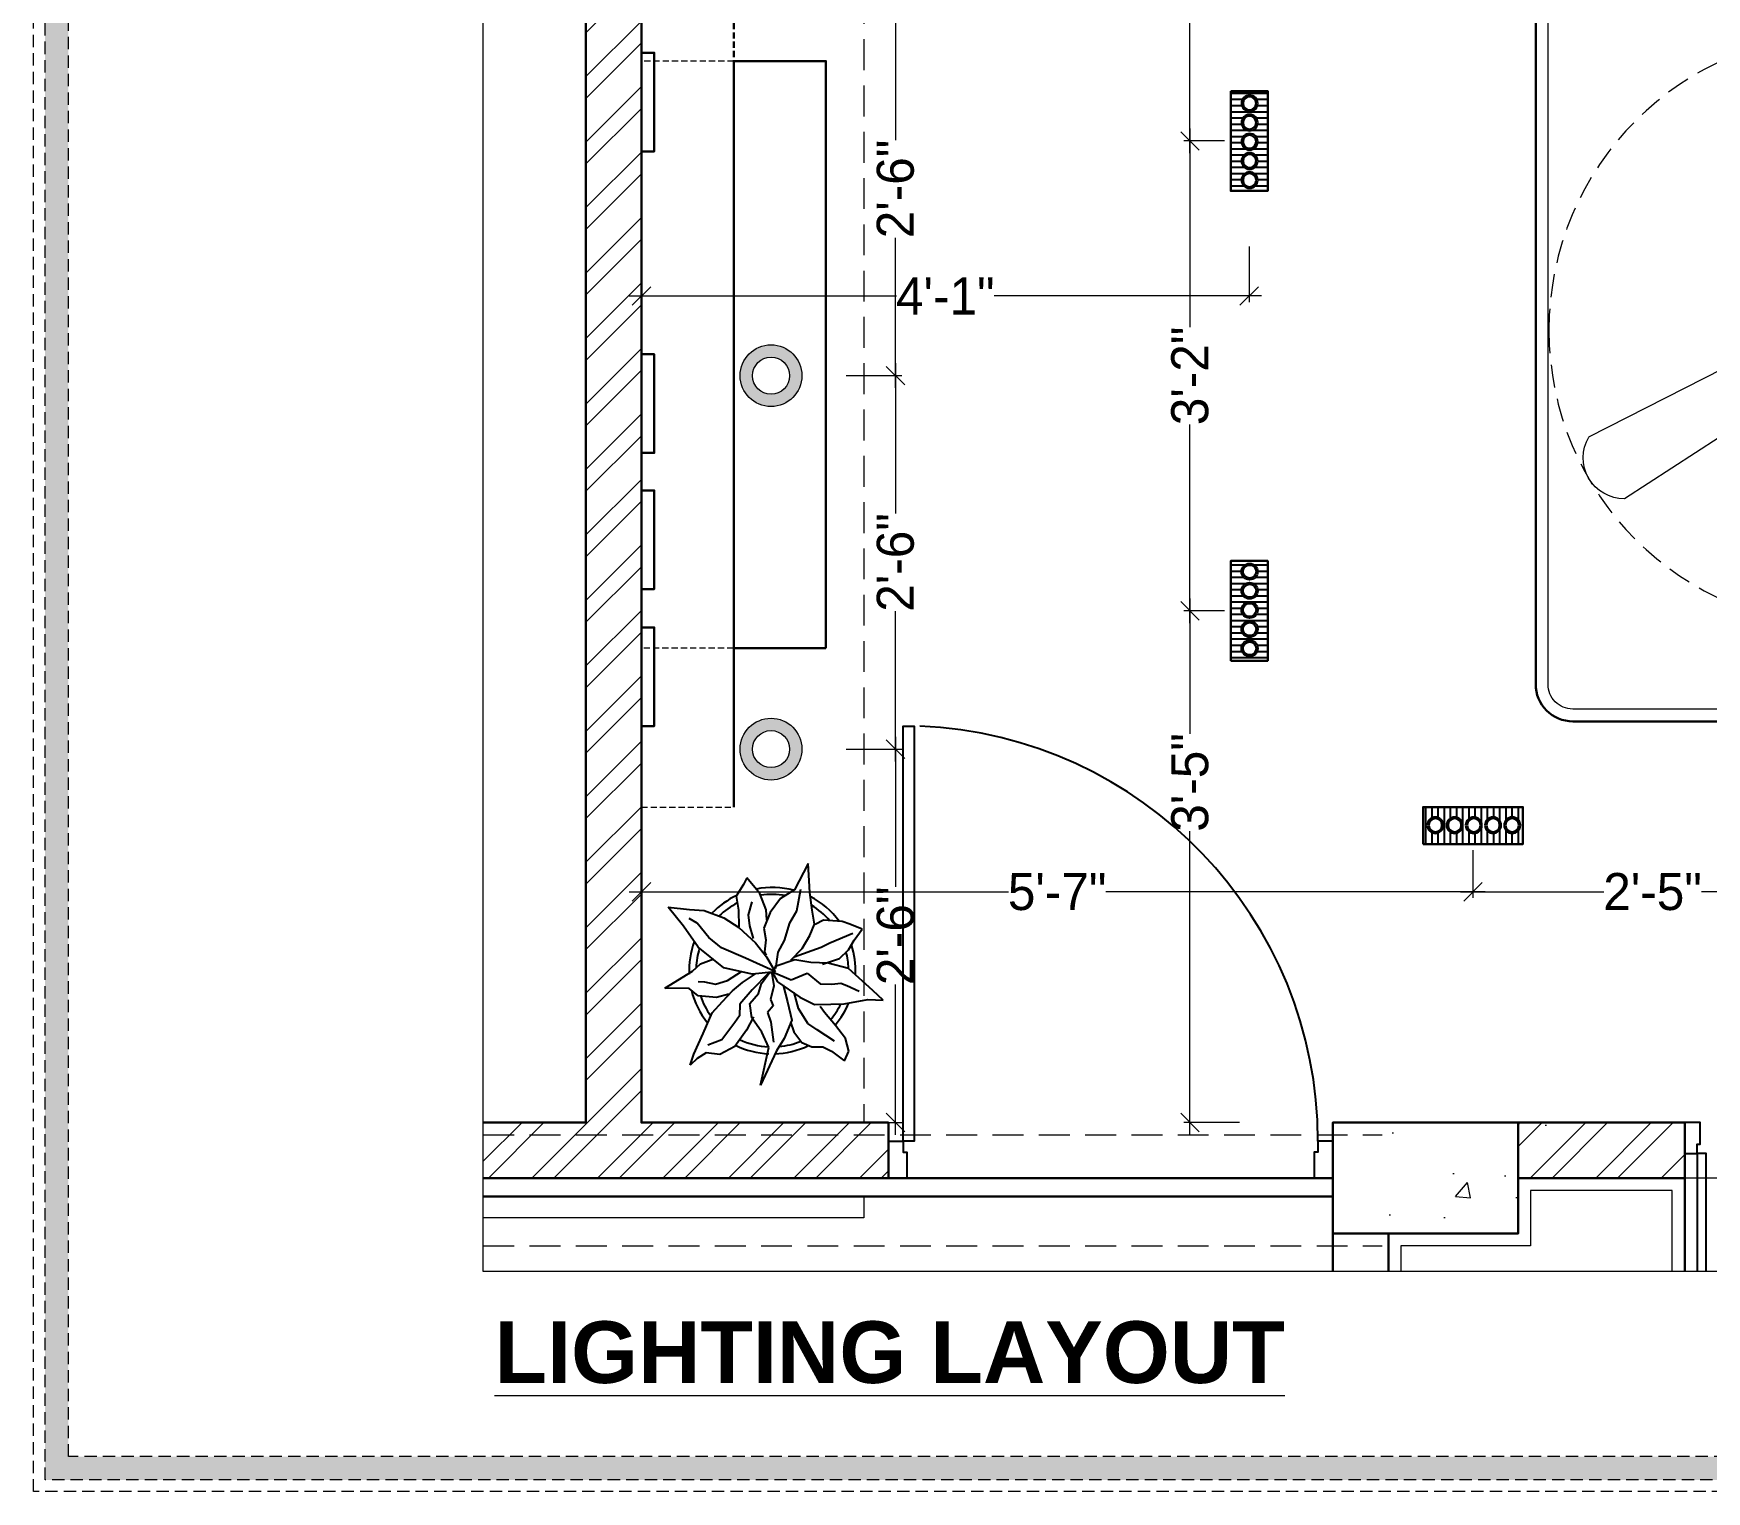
# Model space of a CAD drawing. Header units: millimetres. Extents: x 56222 to 3066687, y -650199 to -121287.
# Drawn here: x 134095.4 to 134230.9, y -183853.9 to -183735.8 of the extents above; entities that cross this region are included whole.
import ezdxf

# ---------------------------------------------------------------- set-up
doc = ezdxf.new("R2010")
doc.units = ezdxf.units.MM
doc.header["$MEASUREMENT"] = 0
doc.header["$PDMODE"] = 35
for name, pattern in [('DASHED', [0.75, 0.5, -0.25]), ('DASHED2', [0.375, 0.25, -0.125]), ('DASHEDX2', [1.5, 1, -0.5])]:
    doc.linetypes.add(name, pattern=pattern)
doc.layers.get('Defpoints').update_dxf_attribs({"color": 220})
for name, color, linetype in [('AR DOOR', 40, 'Continuous'), ('AR ELE-5', 134, 'Continuous'), ('AR HATCH-7', 7, 'Continuous')]:
    doc.layers.add(name, color=color, linetype=linetype)
for name, color, linetype, lineweight in [('COLUMN', 1, 'Continuous', 30), ('DIM.', 250, 'Continuous', 13), ('dim05', 1, 'Continuous', 13), ('Dimension', 10, 'DASHEDX2', 20), ('Electrical', 84, 'Continuous', 30), ('ELEVATION', 250, 'Continuous', 9), ('FURNITURE', 32, 'Continuous', 9), ('furniture dimensions', 1, 'DASHED', 0), ('FURNITURE-1', 252, 'Continuous', 13), ('GROUND FLOOR', 7, 'Continuous', 9), ('GROUND FLOOR  ( PLINE )', 251, 'Continuous', 30), ('Labelling', 1, 'Continuous', 25), ('wall', 7, 'Continuous', 30)]:
    doc.layers.add(name, color=color, linetype=linetype, lineweight=lineweight)
doc.styles.add('century g', font='GOTHIC.TTF')
doc.styles.get("Standard").update_dxf_attribs({"font": 'arial.ttf', "height": 6})
doc.dimstyles.new('Archana', dxfattribs={"dimtxt": 2, "dimasz": 0.75, "dimexe": 0.5, "dimexo": 0.5, "dimgap": 0, "dimtad": 0, "dimzin": 0, "dimdsep": 46, "dimlunit": 4, "dimtxsty": 'century g', "dimblk": 'OBLIQUE', "dimcen": 0, "dimdle": 1, "dimclrd": 256, "dimclre": 256, "dimclrt": 256, "dimadec": 0, "dimazin": 0, "dimtfac": 1, "dimtofl": 0, "dimtmove": 1, "dimatfit": 3, "dimfxl": 1, "dimfxlon": 1, "dimtolj": 1, "dimtzin": 0, "dimlwd": -1, "dimlwe": -1, "dimarcsym": 0})

# ---------------------------------------------------------------- blocks, each defined once
blk = doc.blocks.new('ARPLS010')
at = {"linetype": 'ByBlock'}
for p, q in [((0.121, 0.605), (-0.013, 0.459)), ((0.179, 0.666), (0.121, 0.605)), ((0.174, 0.573), (0.179, 0.666)), ((-0.248, 0.54), (-0.278, 0.467)), ((-0.182, 0.493), (-0.248, 0.54)), ((0.091, 0.447), (0.125, 0.522)), ((0.2, 0.432), (0.174, 0.573)), ((-0.295, 0.42), (-0.302, 0.309)), ((-0.278, 0.467), (-0.295, 0.42)), ((-0.222, 0.484), (-0.164, 0.347)), ((-0.125, 0.459), (-0.182, 0.493)), ((-0.072, 0.404), (-0.125, 0.459)), ((-0.038, 0.302), (-0.072, 0.404)), ((-0.013, 0.459), (-0.044, 0.336)), ((0.077, 0.412), (0.091, 0.447)), ((0.082, 0.358), (0.077, 0.412)), ((0.203, 0.352), (0.2, 0.432)), ((0.409, 0.44), (0.33, 0.38)), ((0.484, 0.459), (0.409, 0.44)), ((0.542, 0.434), (0.484, 0.459)), ((0.485, 0.354), (0.533, 0.42)), ((0.533, 0.42), (0.542, 0.434)), ((-0.302, 0.309), (-0.276, 0.258)), ((-0.164, 0.347), (-0.139, 0.295)), ((-0.044, 0.336), (-0.049, 0.232)), ((0.08, 0.288), (0.082, 0.358)), ((0.204, 0.254), (0.203, 0.352)), ((0.252, 0.313), (0.216, 0.287)), ((0.33, 0.38), (0.252, 0.313)), ((0.425, 0.373), (0.356, 0.269)), ((0.459, 0.303), (0.485, 0.354)), ((0.459, 0.236), (0.459, 0.303)), ((-0.469, 0.226), (-0.643, 0.216)), ((-0.643, 0.216), (-0.485, 0.134)), ((-0.362, 0.24), (-0.469, 0.226)), ((-0.278, 0.254), (-0.362, 0.24)), ((-0.21, 0.227), (-0.278, 0.254)), ((-0.132, 0.18), (-0.21, 0.227)), ((-0.139, 0.295), (-0.08, 0.131)), ((-0.049, 0.232), (-0.065, 0.135)), ((0.015, 0.209), (0.08, 0.288)), ((0.056, 0.114), (0.015, 0.209)), ((0.16, 0.165), (0.204, 0.254)), ((0.318, 0.213), (0.227, 0.157)), ((0.356, 0.269), (0.318, 0.213)), ((0.432, 0.176), (0.459, 0.236)), ((-0.359, 0.148), (-0.49, 0.172)), ((-0.485, 0.134), (-0.433, 0.051)), ((-0.287, 0.106), (-0.359, 0.148)), ((-0.18, 0.073), (-0.287, 0.106)), ((-0.063, 0.111), (-0.132, 0.18)), ((-0.065, 0.135), (-0.024, 0.018)), ((0.009, 0.005), (0.056, 0.114)), ((0.068, 0.032), (0.16, 0.165)), ((0.227, 0.157), (0.132, 0.131)), ((0.187, 0.091), (0.297, 0.116)), ((0.297, 0.116), (0.408, 0.071)), ((0.309, 0.109), (0.368, 0.128)), ((0.368, 0.128), (0.432, 0.176)), ((-0.433, 0.051), (-0.349, -0.011)), ((-0.111, 0.036), (-0.18, 0.073)), ((-0.013, 0.022), (-0.111, 0.036)), ((-0.084, -0.034), (0.007, 0.018)), ((0.003, 0.011), (-0.076, -0.16)), ((-0.024, 0.018), (0.009, 0.005)), ((0.006, -0.002), (0.068, 0.032)), ((0.007, 0.018), (0.02, -0.121)), ((0.017, -0.002), (0.091, 0.009)), ((0.088, 0.065), (0.187, 0.091)), ((0.091, 0.009), (0.173, -0.011)), ((0.173, -0.011), (0.212, 0.004)), ((0.212, 0.004), (0.252, -0.03)), ((0.309, -0.01), (0.43, 0.006)), ((0.408, 0.071), (0.482, 0.024)), ((0.482, 0.024), (0.689, -0.072)), ((-0.464, -0.073), (-0.558, -0.152)), ((-0.366, -0.036), (-0.464, -0.073)), ((-0.306, -0.033), (-0.366, -0.036)), ((-0.349, -0.011), (-0.256, -0.05)), ((-0.259, -0.2), (-0.168, -0.1)), ((-0.256, -0.05), (-0.185, -0.038)), ((-0.185, -0.038), (-0.114, -0.046)), ((-0.168, -0.1), (-0.084, -0.034)), ((-0.114, -0.046), (-0.093, -0.036)), ((0.01, -0.014), (0.017, -0.002)), ((0.078, -0.064), (0.01, -0.014)), ((0.016, -0.023), (0.116, -0.122)), ((0.07, -0.179), (0.018, -0.1)), ((0.138, -0.083), (0.078, -0.064)), ((0.197, -0.135), (0.138, -0.083)), ((0.252, -0.03), (0.309, -0.01)), ((0.37, -0.064), (0.283, -0.123)), ((0.462, -0.021), (0.37, -0.064)), ((0.689, -0.072), (0.462, -0.021)), ((-0.558, -0.152), (-0.517, -0.172)), ((-0.517, -0.172), (-0.447, -0.216)), ((-0.336, -0.142), (-0.413, -0.121)), ((-0.363, -0.202), (-0.263, -0.2)), ((-0.269, -0.135), (-0.336, -0.142)), ((-0.318, -0.29), (-0.259, -0.2)), ((-0.193, -0.113), (-0.269, -0.135)), ((-0.076, -0.16), (-0.138, -0.304)), ((0.02, -0.121), (-0.017, -0.291)), ((0.059, -0.27), (0.005, -0.185)), ((0.121, -0.239), (0.07, -0.179)), ((0.116, -0.122), (0.201, -0.195)), ((0.283, -0.123), (0.197, -0.135)), ((0.201, -0.195), (0.272, -0.198)), ((0.272, -0.198), (0.311, -0.225)), ((0.277, -0.114), (0.357, -0.156)), ((0.357, -0.156), (0.455, -0.226)), ((-0.447, -0.216), (-0.363, -0.202)), ((-0.363, -0.408), (-0.318, -0.29)), ((-0.017, -0.291), (-0.141, -0.446)), ((0.08, -0.342), (0.059, -0.27)), ((0.184, -0.299), (0.121, -0.239)), ((0.141, -0.261), (0.16, -0.336)), ((0.252, -0.362), (0.184, -0.299)), ((0.311, -0.225), (0.415, -0.304)), ((0.455, -0.226), (0.503, -0.317)), ((-0.199, -0.38), (-0.287, -0.45)), ((-0.138, -0.304), (-0.199, -0.38)), ((-0.042, -0.432), (-0.071, -0.352)), ((0.066, -0.407), (0.08, -0.342)), ((0.16, -0.336), (0.15, -0.445)), ((0.376, -0.416), (0.252, -0.362)), ((0.415, -0.304), (0.447, -0.388)), ((0.503, -0.317), (0.494, -0.398)), ((0.494, -0.398), (0.528, -0.452)), ((-0.382, -0.625), (-0.368, -0.496)), ((-0.368, -0.496), (-0.363, -0.408)), ((-0.287, -0.45), (-0.314, -0.498)), ((-0.141, -0.446), (-0.269, -0.533)), ((0.002, -0.48), (-0.042, -0.432)), ((0.104, -0.646), (0.002, -0.48)), ((0.064, -0.446), (0.066, -0.407)), ((0.106, -0.5), (0.104, -0.646)), ((0.15, -0.445), (0.106, -0.5)), ((0.502, -0.472), (0.376, -0.416)), ((0.567, -0.494), (0.502, -0.472)), ((0.528, -0.452), (0.567, -0.494)), ((-0.269, -0.533), (-0.382, -0.625))]:
    blk.add_line(p, q, dxfattribs=at)
for radius, start, end in [(0.5, 126.2799, 152.7042), (0.5, 87.2367, 107.9154), (0.458, 91.6596, 104.0784), (0.5, 49.0791, 67.0324), (0.458, 49.8461, 63.9764), (0.458, 130.7647, 148.9789), (0.5, 1.3782, 25.7565), (0.5, 164.9216, 191.0302), (0.458, 5.0517, 21.9108), (0.458, 169.9629, 188.6517), (0.458, 334.5625, 357.1532), (0.5, 333.6991, 357.5577), (0.5, 205.1623, 226.3204), (0.458, 207.232, 224.0819), (0.5, 283.5324, 308.8712), (0.458, 289.266, 306.1107), (0.5, 249.553, 272.4234), (0.458, 252.8522, 267.711)]:
    blk.add_arc((0, 0), radius, start, end, dxfattribs=at)
blk = doc.blocks.new('*U20')
for points in [[(0, 0), (0, 1120), (30, 1120), (30, 0)], [(-40, 0), (0, 0), (0, -30), (10, -30), (10, -100), (-40, -100)], [(1160, 0), (1120, 0), (1120, -30), (1110, -30), (1110, -100), (1160, -100)]]:
    blk.add_lwpolyline(points, close=True)
at = {"layer": 'AR ELE-5', "linetype": 'ByBlock', "ltscale": 15}
blk.add_arc((-1.6, -0.7), 1121.6, 0.0347, 87.627, dxfattribs=at)
blk = doc.blocks.new('fan')
at = {"layer": 'Electrical', "lineweight": 15, "ltscale": 20}
for p, q in [((3300835.29, -509900.78), (3300836.47, -509923.43)), ((3300841.81, -509923.43), (3300842.99, -509900.78)), ((3300838.47, -509924.57), (3300838.47, -509920.25)), ((3300839.81, -509920.28), (3300839.81, -509924.57)), ((3300831.66, -509931.77), (3300811.45, -509942.07)), ((3300829.93, -509935.08), (3300833.64, -509932.93)), ((3300844.64, -509932.93), (3300848.38, -509935.09)), ((3300866.83, -509942.07), (3300846.62, -509931.77)), ((3300834.31, -509934.09), (3300830.57, -509936.25)), ((3300847.68, -509936.23), (3300843.97, -509934.09)), ((3300815.3, -509948.74), (3300834.33, -509936.39)), ((3300843.95, -509936.39), (3300862.98, -509948.74))]:
    blk.add_line(p, q, dxfattribs=at)
at = {"layer": 'Electrical', "linetype": 'DASHED', "lineweight": 15, "ltscale": 5}
blk.add_circle((3300839.14, -509930.53), 32, dxfattribs=at)
at = {"layer": 'Electrical', "lineweight": 15, "ltscale": 20}
for centre, major_axis, start_param, end_param in [((3300839.14, -509902.94), (3.12, 3.12), -0.272136, 1.842967), ((3300839.13, -509920.5), (0.501, 0.501), -0.465536, 1.983618), ((3300839.14, -509930.53), (4.24, -4.24), 3.14161, 9.424795), ((3300837.1, -509923.08), (0.51, 0.51), 2.863014, 4.257784), ((3300839.14, -509926.42), (2.27, -2.27), 2.565057, 2.951308), ((3300839.14, -509926.42), (2.27, 2.27), 0.19032, 0.57657), ((3300841.18, -509923.08), (0.51, -0.51), 5.167028, 6.561799), ((3300839.14, -509930.53), (3.77, -3.77), 1.749190548672175e-05, 6.283202799085073), ((3300839.14, -509930.53), (0.943, 0.943), 1.570814, 7.853999), ((3300831.67, -509932.49), (0.51, -0.51), 0.978238, 2.373008), ((3300835.59, -509932.58), (2.27, -2.27), 3.855511, 4.241762), ((3300842.69, -509932.58), (2.27, 2.27), 5.183051, 5.569301), ((3300846.61, -509932.49), (0.51, -0.51), 2.339416, 3.734186), ((3300830.46, -509935.55), (0.501, -0.501), 3.199655, 5.648809), ((3300835.59, -509932.58), (2.27, -2.27), 4.659452, 5.045703), ((3300842.69, -509932.58), (2.27, 2.27), 4.37911, 4.765361), ((3300847.83, -509935.54), (0.501, 0.501), 3.723254, 6.172408), ((3300833.71, -509936.02), (0.51, 0.51), -1.325776, 0.068994), ((3300844.57, -509936.02), (0.51, -0.51), 3.072633, 4.467404), ((3300815.25, -509944.32), (3.12, -3.12), 3.393055, 5.508159), ((3300863.03, -509944.32), (3.12, -3.12), 5.48745, 7.602554)]:
    blk.add_ellipse(centre, major_axis=major_axis, ratio=1, start_param=start_param, end_param=end_param, dxfattribs=at)
blk = doc.blocks.new('HYTJUK')
at = {"layer": 'Electrical', "lineweight": -3, "true_color": 0x000000}
h = blk.add_hatch(dxfattribs=at)
h.set_pattern_fill('ANSI31', color=18, scale=4, angle=225)
h.set_pattern_definition([(270, (141588.84366, -3593.0246), (0.5, -2e-16), [])])
h.paths.add_polyline_path([(128595.32, 17374.81), (128596.19, 17375.86, -0.675401), (128596.65, 17377, -0.15536), (128597.03, 17376.88), (128597.65, 17377.63), (128597.65, 17377.81), (128589.56, 17377.81), (128589.56, 17374.81)])
h.paths.add_polyline_path([(128590.43, 17375.68, -1), (128590.43, 17377, -1)], flags=16)
h.paths.add_polyline_path([(128591.98, 17377, -1), (128591.98, 17375.68, -1)], flags=16)
h.paths.add_polyline_path([(128590.43, 17375.81, -1), (128590.43, 17376.87, -1)], flags=0)
h.paths.add_polyline_path([(128591.98, 17376.87, -1), (128591.98, 17375.81, -1)], flags=0)
h.paths.add_polyline_path([(128593.54, 17377, -1), (128593.54, 17375.68, -1)], flags=16)
h.paths.add_polyline_path([(128593.54, 17376.87, -1), (128593.54, 17375.81, -1)], flags=0)
h.paths.add_polyline_path([(128595.09, 17377, -1), (128595.09, 17375.68, -1)], flags=16)
h.paths.add_polyline_path([(128595.09, 17376.87, -1), (128595.09, 17375.81, -1)], flags=0)
h.paths.add_polyline_path([(128596.19, 17375.86), (128595.32, 17374.81), (128597.65, 17374.81), (128597.65, 17377.63), (128597.03, 17376.88, -0.731062), (128596.65, 17375.68, -0.193744)], flags=17)
at = {"layer": 'Electrical', "color": 240, "true_color": 0xed1f24}
blk.add_lwpolyline([(128597.65, 17374.81), (128589.56, 17374.81), (128589.56, 17377.81), (128597.65, 17377.81)], close=True, dxfattribs=at)
at = {"layer": 'Electrical', "color": 18, "lineweight": -3, "true_color": 0x000000}
for centre, radius in [((128590.43, 17376.34), 0.662), ((128590.43, 17376.34), 0.53), ((128591.98, 17376.34), 0.662), ((128591.98, 17376.34), 0.53), ((128593.54, 17376.34), 0.662), ((128593.54, 17376.34), 0.53), ((128595.09, 17376.34), 0.662), ((128595.09, 17376.34), 0.53), ((128596.65, 17376.34), 0.662), ((128596.65, 17376.34), 0.53)]:
    blk.add_circle(centre, radius, dxfattribs=at)
blk = doc.blocks.new('_Oblique')
at = {"layer": 'wall', "color": 0, "lineweight": -2}
blk.add_line((-0.5, -0.5), (0.5, 0.5), dxfattribs=at)
blk = doc.blocks.new('*D306')
at = {"layer": 'Defpoints', "color": 0, "linetype": 'Continuous', "lineweight": 30, "transparency": 16777216}
for p in [(134155.62, -183733.26), (134155.62, -183763.51), (134165.2, -183763.51)]:
    blk.add_point(p, dxfattribs=at)
at = {"layer": 'furniture dimensions', "color": 5, "linetype": 'ByBlock', "transparency": 16777216}
blk.add_line((134161.2, -183733.26), (134165.7, -183733.26), dxfattribs=at)
at = {"layer": 'furniture dimensions', "color": 5, "linetype": 'Continuous', "transparency": 16777216}
for p, q in [((134165.2, -183732.26), (134165.2, -183744.43)), ((134165.2, -183764.51), (134165.2, -183752.35)), ((134161.2, -183763.51), (134165.7, -183763.51))]:
    blk.add_line(p, q, dxfattribs=at)
at = {"layer": 'furniture dimensions', "color": 5, "linetype": 'Continuous', "transparency": 16777216, "xscale": 1.5, "yscale": 1.5, "zscale": 1.5}
for p, rotation in [((134165.2, -183733.26), 90), ((134165.2, -183763.51), 270)]:
    blk.add_blockref('_Oblique', p, dxfattribs=dict(at, rotation=rotation))
at = {"layer": 'furniture dimensions', "linetype": 'Continuous', "lineweight": 0, "transparency": 16777216, "insert": (134165.2, -183748.39), "char_height": 3, "attachment_point": 5, "rotation": 90, "style": 'century g'}
blk.add_mtext('\\A1;2\'-6"', dxfattribs=at)
blk = doc.blocks.new('*D307')
at = {"layer": 'Defpoints', "color": 0, "linetype": 'Continuous', "lineweight": 30, "transparency": 16777216}
for p in [(134155.62, -183763.51), (134155.62, -183793.76), (134165.2, -183793.76)]:
    blk.add_point(p, dxfattribs=at)
at = {"layer": 'furniture dimensions', "color": 5, "linetype": 'Continuous', "transparency": 16777216}
for p, q in [((134165.2, -183762.51), (134165.2, -183774.68)), ((134165.2, -183794.76), (134165.2, -183782.6)), ((134161.2, -183793.76), (134165.7, -183793.76))]:
    blk.add_line(p, q, dxfattribs=at)
at = {"layer": 'furniture dimensions', "color": 5, "linetype": 'ByBlock', "transparency": 16777216}
blk.add_line((134161.2, -183763.51), (134165.7, -183763.51), dxfattribs=at)
at = {"layer": 'furniture dimensions', "color": 5, "linetype": 'Continuous', "transparency": 16777216, "xscale": 1.5, "yscale": 1.5, "zscale": 1.5}
for p, rotation in [((134165.2, -183763.51), 90), ((134165.2, -183793.76), 270)]:
    blk.add_blockref('_Oblique', p, dxfattribs=dict(at, rotation=rotation))
at = {"layer": 'furniture dimensions', "linetype": 'Continuous', "lineweight": 0, "transparency": 16777216, "insert": (134165.2, -183778.64), "char_height": 3, "attachment_point": 5, "rotation": 90, "style": 'century g'}
blk.add_mtext('\\A1;2\'-6"', dxfattribs=at)
blk = doc.blocks.new('*D308')
at = {"layer": 'Defpoints', "color": 0, "linetype": 'Continuous', "lineweight": 30, "transparency": 16777216}
for p in [(134155.62, -183793.76), (134155.62, -183824.01), (134165.2, -183824.01)]:
    blk.add_point(p, dxfattribs=at)
at = {"layer": 'furniture dimensions', "color": 5, "linetype": 'Continuous', "transparency": 16777216}
for p, q in [((134165.2, -183792.76), (134165.2, -183804.93)), ((134165.2, -183825.01), (134165.2, -183812.84)), ((134161.2, -183824.01), (134165.7, -183824.01))]:
    blk.add_line(p, q, dxfattribs=at)
at = {"layer": 'furniture dimensions', "color": 5, "linetype": 'ByBlock', "transparency": 16777216}
blk.add_line((134161.2, -183793.76), (134165.7, -183793.76), dxfattribs=at)
at = {"layer": 'furniture dimensions', "color": 5, "linetype": 'Continuous', "transparency": 16777216, "xscale": 1.5, "yscale": 1.5, "zscale": 1.5}
for p, rotation in [((134165.2, -183793.76), 90), ((134165.2, -183824.01), 270)]:
    blk.add_blockref('_Oblique', p, dxfattribs=dict(at, rotation=rotation))
at = {"layer": 'furniture dimensions', "linetype": 'Continuous', "lineweight": 0, "transparency": 16777216, "insert": (134165.2, -183808.89), "char_height": 3, "attachment_point": 5, "rotation": 90, "style": 'century g'}
blk.add_mtext('\\A1;2\'-6"', dxfattribs=at)
blk = doc.blocks.new('*D309')
at = {"layer": 'Defpoints', "color": 0, "linetype": 'Continuous', "lineweight": 30, "transparency": 16777216}
for p in [(134193.85, -183748.54), (134144.62, -183753.15), (134193.85, -183757.06)]:
    blk.add_point(p, dxfattribs=at)
at = {"layer": 'furniture dimensions', "color": 5, "linetype": 'ByBlock', "transparency": 16777216}
blk.add_line((134144.62, -183753.65), (134144.62, -183757.56), dxfattribs=at)
at = {"layer": 'furniture dimensions', "color": 5, "linetype": 'Continuous', "transparency": 16777216}
for p, q in [((134193.85, -183753.06), (134193.85, -183757.56)), ((134143.62, -183757.06), (134165.27, -183757.06)), ((134194.85, -183757.06), (134173.2, -183757.06))]:
    blk.add_line(p, q, dxfattribs=at)
at = {"layer": 'furniture dimensions', "color": 5, "linetype": 'Continuous', "transparency": 16777216, "xscale": 1.5, "yscale": 1.5, "zscale": 1.5, "rotation": 180}
blk.add_blockref('_Oblique', (134144.62, -183757.06), dxfattribs=at)
at = {"layer": 'furniture dimensions', "color": 5, "linetype": 'Continuous', "transparency": 16777216, "xscale": 1.5, "yscale": 1.5, "zscale": 1.5}
blk.add_blockref('_Oblique', (134193.85, -183757.06), dxfattribs=at)
at = {"layer": 'furniture dimensions', "linetype": 'Continuous', "lineweight": 0, "transparency": 16777216, "insert": (134169.23, -183757.06), "char_height": 3, "attachment_point": 5, "style": 'century g'}
blk.add_mtext('\\A1;4\'-1"', dxfattribs=at)
blk = doc.blocks.new('*D312')
at = {"layer": 'Defpoints', "color": 0, "linetype": 'Continuous', "lineweight": 30, "transparency": 16777216}
for p in [(134189.05, -183695.01), (134192.35, -183695.01), (134192.35, -183744.5)]:
    blk.add_point(p, dxfattribs=at)
at = {"layer": 'furniture dimensions', "color": 5, "linetype": 'Continuous', "transparency": 16777216}
for p, q in [((134189.05, -183694.01), (134189.05, -183715.79)), ((134191.85, -183695.01), (134188.55, -183695.01)), ((134189.05, -183745.5), (134189.05, -183723.72))]:
    blk.add_line(p, q, dxfattribs=at)
at = {"layer": 'furniture dimensions', "color": 5, "linetype": 'ByBlock', "transparency": 16777216}
blk.add_line((134191.85, -183744.5), (134188.55, -183744.5), dxfattribs=at)
at = {"layer": 'furniture dimensions', "color": 5, "linetype": 'Continuous', "transparency": 16777216, "xscale": 1.5, "yscale": 1.5, "zscale": 1.5}
for p, rotation in [((134189.05, -183695.01), 90), ((134189.05, -183744.5), 270)]:
    blk.add_blockref('_Oblique', p, dxfattribs=dict(at, rotation=rotation))
at = {"layer": 'furniture dimensions', "linetype": 'Continuous', "lineweight": 0, "transparency": 16777216, "insert": (134189.05, -183719.75), "char_height": 3, "attachment_point": 5, "rotation": 90, "style": 'century g'}
blk.add_mtext('\\A1;4\'-1"', dxfattribs=at)
blk = doc.blocks.new('*D313')
at = {"layer": 'Defpoints', "color": 0, "linetype": 'Continuous', "lineweight": 30, "transparency": 16777216}
for p in [(134192.35, -183744.5), (134189.05, -183782.56), (134192.35, -183782.56)]:
    blk.add_point(p, dxfattribs=at)
at = {"layer": 'furniture dimensions', "color": 5, "linetype": 'Continuous', "transparency": 16777216}
for p, q in [((134189.05, -183743.5), (134189.05, -183759.58)), ((134189.05, -183783.56), (134189.05, -183767.47)), ((134191.85, -183782.56), (134188.55, -183782.56))]:
    blk.add_line(p, q, dxfattribs=at)
at = {"layer": 'furniture dimensions', "color": 5, "linetype": 'ByBlock', "transparency": 16777216}
blk.add_line((134191.85, -183744.5), (134188.55, -183744.5), dxfattribs=at)
at = {"layer": 'furniture dimensions', "color": 5, "linetype": 'Continuous', "transparency": 16777216, "xscale": 1.5, "yscale": 1.5, "zscale": 1.5}
for p, rotation in [((134189.05, -183744.5), 90), ((134189.05, -183782.56), 270)]:
    blk.add_blockref('_Oblique', p, dxfattribs=dict(at, rotation=rotation))
at = {"layer": 'furniture dimensions', "linetype": 'Continuous', "lineweight": 0, "transparency": 16777216, "insert": (134189.05, -183763.53), "char_height": 3, "attachment_point": 5, "rotation": 90, "style": 'century g'}
blk.add_mtext('\\A1;3\'-2"', dxfattribs=at)
blk = doc.blocks.new('*D314')
at = {"layer": 'Defpoints', "color": 0, "linetype": 'Continuous', "lineweight": 30, "transparency": 16777216}
for p in [(134192.35, -183782.56), (134189.05, -183824.01), (134200.62, -183824.01)]:
    blk.add_point(p, dxfattribs=at)
at = {"layer": 'furniture dimensions', "color": 5, "linetype": 'Continuous', "transparency": 16777216}
for p, q in [((134189.05, -183781.56), (134189.05, -183792.52)), ((134189.05, -183825.01), (134189.05, -183800.41)), ((134193.05, -183824.01), (134188.55, -183824.01))]:
    blk.add_line(p, q, dxfattribs=at)
at = {"layer": 'furniture dimensions', "color": 5, "linetype": 'ByBlock', "transparency": 16777216}
blk.add_line((134191.85, -183782.56), (134188.55, -183782.56), dxfattribs=at)
at = {"layer": 'furniture dimensions', "color": 5, "linetype": 'Continuous', "transparency": 16777216, "xscale": 1.5, "yscale": 1.5, "zscale": 1.5}
for p, rotation in [((134189.05, -183782.56), 90), ((134189.05, -183824.01), 270)]:
    blk.add_blockref('_Oblique', p, dxfattribs=dict(at, rotation=rotation))
at = {"layer": 'furniture dimensions', "linetype": 'Continuous', "lineweight": 0, "transparency": 16777216, "insert": (134189.05, -183796.46), "char_height": 3, "attachment_point": 5, "rotation": 90, "style": 'century g'}
blk.add_mtext('\\A1;3\'-5"', dxfattribs=at)
blk = doc.blocks.new('*D483')
at = {"layer": 'Defpoints', "color": 0, "linetype": 'Continuous', "lineweight": 30, "transparency": 16777216}
for p in [(134211.97, -183801.45), (134241.06, -183801.45), (134211.97, -183805.32)]:
    blk.add_point(p, dxfattribs=at)
at = {"layer": 'furniture dimensions', "color": 5, "linetype": 'Continuous', "transparency": 16777216}
for p, q in [((134211.97, -183801.95), (134211.97, -183805.82)), ((134210.97, -183805.32), (134222.56, -183805.32)), ((134242.06, -183805.32), (134230.47, -183805.32))]:
    blk.add_line(p, q, dxfattribs=at)
at = {"layer": 'furniture dimensions', "color": 5, "linetype": 'ByBlock', "transparency": 16777216}
blk.add_line((134241.06, -183801.95), (134241.06, -183805.82), dxfattribs=at)
at = {"layer": 'furniture dimensions', "color": 5, "linetype": 'Continuous', "transparency": 16777216, "xscale": 1.5, "yscale": 1.5, "zscale": 1.5, "rotation": 180}
blk.add_blockref('_Oblique', (134211.97, -183805.32), dxfattribs=at)
at = {"layer": 'furniture dimensions', "color": 5, "linetype": 'Continuous', "transparency": 16777216, "xscale": 1.5, "yscale": 1.5, "zscale": 1.5}
blk.add_blockref('_Oblique', (134241.06, -183805.32), dxfattribs=at)
at = {"layer": 'furniture dimensions', "linetype": 'Continuous', "lineweight": 0, "transparency": 16777216, "insert": (134226.52, -183805.32), "char_height": 3, "attachment_point": 5, "style": 'century g'}
blk.add_mtext('\\A1;2\'-5"', dxfattribs=at)
blk = doc.blocks.new('*D484')
at = {"layer": 'Defpoints', "color": 0, "linetype": 'Continuous', "lineweight": 30, "transparency": 16777216}
for p in [(134144.62, -183801.45), (134211.97, -183801.45), (134144.62, -183805.32)]:
    blk.add_point(p, dxfattribs=at)
at = {"layer": 'furniture dimensions', "color": 5, "linetype": 'Continuous', "transparency": 16777216}
for p, q in [((134144.62, -183801.95), (134144.62, -183805.82)), ((134143.62, -183805.32), (134174.36, -183805.32)), ((134212.97, -183805.32), (134182.23, -183805.32))]:
    blk.add_line(p, q, dxfattribs=at)
at = {"layer": 'furniture dimensions', "color": 5, "linetype": 'ByBlock', "transparency": 16777216}
blk.add_line((134211.97, -183801.95), (134211.97, -183805.82), dxfattribs=at)
at = {"layer": 'furniture dimensions', "color": 5, "linetype": 'Continuous', "transparency": 16777216, "xscale": 1.5, "yscale": 1.5, "zscale": 1.5, "rotation": 180}
blk.add_blockref('_Oblique', (134144.62, -183805.32), dxfattribs=at)
at = {"layer": 'furniture dimensions', "color": 5, "linetype": 'Continuous', "transparency": 16777216, "xscale": 1.5, "yscale": 1.5, "zscale": 1.5}
blk.add_blockref('_Oblique', (134211.97, -183805.32), dxfattribs=at)
at = {"layer": 'furniture dimensions', "linetype": 'Continuous', "lineweight": 0, "transparency": 16777216, "insert": (134178.29, -183805.32), "char_height": 3, "attachment_point": 5, "style": 'century g'}
blk.add_mtext('\\A1;5\'-7"', dxfattribs=at)
blk = doc.blocks.new('GF')
at = {"layer": 'FURNITURE', "color": 9, "linetype": 'DASHED', "lineweight": 30, "true_color": 0xc7c8ca}
blk.add_line((133543.67, -183640.78), (133543.67, -183573.36), dxfattribs=at)
at = {"layer": 'FURNITURE', "color": 9, "linetype": 'DASHED', "lineweight": 20, "true_color": 0xc7c8ca}
blk.add_line((133551.14, -183627.92), (133536.2, -183627.92), dxfattribs=at)
at = {"layer": 'FURNITURE', "color": 9, "lineweight": 30, "true_color": 0xc7c8ca}
blk.add_line((133543.67, -183627.92), (133551.14, -183627.92), dxfattribs=at)
blk.add_lwpolyline([(133608.63, -183630.84), (133608.63, -183573.84, -0.414214), (133611.63, -183570.84), (133686.7, -183570.84), (133686.7, -183633.84), (133611.63, -183633.84, -0.414214)], format="xyb", close=True, dxfattribs=at)
at = {"layer": 'FURNITURE', "color": 9, "true_color": 0xc7c8ca}
blk.add_lwpolyline([(133609.63, -183630.84), (133609.63, -183573.84, -0.414214), (133611.63, -183571.84), (133683.7, -183571.84), (133683.7, -183632.84), (133611.63, -183632.84, -0.414214)], format="xyb", close=True, dxfattribs=at)
at = {"layer": 'FURNITURE', "color": 9, "lineweight": 30, "true_color": 0xc7c8ca}
for points in [[(133536.2, -183579.68), (133537.23, -183579.68), (133537.23, -183587.68), (133536.2, -183587.68)], [(133536.2, -183604.1), (133537.23, -183604.1), (133537.23, -183612.1), (133536.2, -183612.1)], [(133536.2, -183615.13), (133537.23, -183615.13), (133537.23, -183623.12), (133536.2, -183623.12)], [(133536.2, -183626.23), (133537.23, -183626.23), (133537.23, -183634.23), (133536.2, -183634.23)]]:
    blk.add_lwpolyline(points, close=True, dxfattribs=at)
at = {"layer": 'FURNITURE', "color": 9, "linetype": 'DASHED', "lineweight": 20, "true_color": 0xc7c8ca}
blk.add_lwpolyline([(133536.2, -183640.79), (133543.67, -183640.79), (133543.67, -183580.36), (133536.2, -183580.36)], close=True, dxfattribs=at)
at = {"layer": 'FURNITURE', "color": 9, "lineweight": 30, "true_color": 0xc7c8ca}
blk.add_lwpolyline([(133543.67, -183640.78), (133543.67, -183580.36), (133551.14, -183580.36), (133551.14, -183627.92)], dxfattribs=at)

msp = doc.modelspace()

# ---------------------------------------------------------------- hatches: boundary and pattern name
at = {"layer": 'AR HATCH-7', "lineweight": 18, "true_color": 0x939598, "transparency": 33554687}
h = msp.add_hatch(dxfattribs=at)
h.set_pattern_fill('ANSI32', color=252, scale=10)
h.set_pattern_definition([(45, (319.7103, -231.3896), (-2.65165043, 2.65165043), []), (45, (321.478, -231.3896), (-2.65165043, 2.65165043), [])])
h.paths.add_polyline_path([(134164.618, -183825.01), (134131.811, -183825.01), (134131.811, -183828.51), (134164.618, -183828.51), (134164.618, -183827.01)])
h.paths.add_polyline_path([(134144.618, -183695.01), (134153.618, -183695.01), (134153.618, -183686.01), (134131.811, -183686.01), (134131.811, -183695.01), (134140.118, -183695.01), (134140.118, -183824.01), (134131.811, -183824.01), (134131.811, -183825.01), (134164.618, -183825.01), (134164.618, -183824.01), (134144.618, -183824.01)])
h.paths.add_polyline_path([(134188.617, -183686.01), (134162.618, -183686.01), (134162.618, -183695.01), (134188.617, -183695.01)])
h = msp.add_hatch(dxfattribs=at)
h.set_pattern_fill('ANSI32', color=252, scale=10)
h.set_pattern_definition([(45, (315.7103, -231.3896), (-2.65165043, 2.65165043), []), (45, (317.478, -231.3896), (-2.65165043, 2.65165043), [])])
h.paths.add_polyline_path([(134229.118, -183824.01), (134215.618, -183824.01), (134215.618, -183828.51), (134229.118, -183828.51)])
at = {"layer": 'Dimension', "true_color": 0xd39e00}
h = msp.add_hatch(color=42, dxfattribs=at)
h.paths.add_polyline_path([(134096.315, -183663.92), (134096.315, -183852.958), (134364.882, -183852.958), (134364.882, -183663.92)])
h.paths.add_polyline_path([(134098.2, -183665.805), (134362.998, -183665.805), (134362.998, -183851.073), (134098.2, -183851.073)], flags=16)
at = {"layer": 'FURNITURE', "lineweight": 0, "transparency": 33554600}
h = msp.add_hatch(color=9, dxfattribs=at)
h.dxf.hatch_style = 1
h.paths.add_polyline_path([(134152.615, -183763.515, 1), (134157.615, -183763.515, 1)])
h.paths.add_polyline_path([(134156.615, -183763.515, -1), (134153.615, -183763.515, -1)], flags=16)
h = msp.add_hatch(color=9, dxfattribs=at)
h.dxf.hatch_style = 1
h.paths.add_polyline_path([(134152.615, -183793.765, 1), (134157.615, -183793.765, 1)])
h.paths.add_polyline_path([(134156.615, -183793.765, -1), (134153.615, -183793.765, -1)], flags=16)
at = {"layer": 'FURNITURE-1', "lineweight": 18, "true_color": 0xc7c8ca}
h = msp.add_hatch(dxfattribs=at)
h.set_pattern_fill('AR-CONC', color=9, scale=2)
h.set_pattern_definition([(50, (319.71, -231.39), (14.34520365, -1.2550427), [1.5, -16.5]), (355, (319.71, -231.39), (-2.7750267, 15.0438427), [1.2, -13.2]), (100.4514445, (320.906, -231.494), (11.5701769, 13.7887998), [1.2748038, -14.0228422]), (46.1842, (319.71, -227.39), (21.3448266, -3.3103856), [2.25, -24.75]), (96.635635, (321.49, -227.666), (18.693239, 19.482372), [1.9122068, -21.0342752]), (351.184164, (319.71, -227.39), (18.693239, 19.482372), [1.8, -19.8]), (21, (321.71, -228.39), (11.93814104, -8.0523778), [1.5, -16.5]), (326, (321.71, -228.39), (4.8663066, 14.5030009), [1.2, -13.2]), (71.451445, (322.705, -229.06), (16.8044475, 6.45062306), [1.2748038, -14.0228422]), (37.5, (319.7103, -231.3896), (0.24319711, 6.65787708), [0, -13.04, 0, -13.4, 0, -13.25]), (7.5, (319.71, -231.39), (5.26139075, 7.88823424), [0, -7.64, 0, -12.74, 0, -5.05]), (327.5, (315.2503, -231.3896), (10.67644872, -0.45109743), [0, -5, 0, -15.6, 0, -20.7]), (317.5, (313.25, -231.39), (11.6637234, 2.00209965), [0, -6.5, 0, -10.36, 0, -14.7])])
h.paths.add_polyline_path([(134219.618, -183824.01), (134204.618, -183824.01), (134204.618, -183833.01), (134219.618, -183833.01)])
h.paths.add_polyline_path([(134167.118, -183686.01), (134158.118, -183686.01), (134158.118, -183695.01), (134159.558, -183695.01), (134167.118, -183695.01)])
h.paths.add_polyline_path([(134299.618, -183686.01), (134290.618, -183686.01), (134290.618, -183701.01), (134299.618, -183701.01)])

# ---------------------------------------------------------------- linework, layer by layer
msp.add_lwpolyline([(134229.118, -183826.509), (134230.118, -183826.509), (134230.118, -183825.759), (134230.368, -183825.759), (134230.368, -183824.008), (134229.118, -183824.008)], close=True)
msp.add_lwpolyline([(134230.868, -183836.081), (134230.868, -183826.509), (134230.118, -183826.509), (134230.118, -183836.081)])
at = {"layer": 'COLUMN'}
msp.add_lwpolyline([(134215.618, -183824.01), (134215.618, -183833.01), (134200.618, -183833.01), (134200.618, -183824.01)], close=True, dxfattribs=at)
at = {"layer": 'Dimension', "color": 42, "true_color": 0xd39e00, "elevation": 0.119}
for points in [[(134095.373, -183662.978), (134365.825, -183662.978), (134365.825, -183853.901), (134095.373, -183853.901)], [(134096.315, -183663.92), (134364.882, -183663.92), (134364.882, -183852.958), (134096.315, -183852.958)], [(134098.2, -183665.805), (134362.998, -183665.805), (134362.998, -183851.073), (134098.2, -183851.073)]]:
    msp.add_lwpolyline(points, close=True, dxfattribs=at)
at = {"layer": 'ELEVATION', "lineweight": 0}
msp.add_lwpolyline([(134131.811, -183676.404), (134317.063, -183676.404), (134317.063, -183836.081), (134131.811, -183836.081)], close=True, dxfattribs=at)
at = {"layer": 'FURNITURE', "lineweight": 30}
for points in [[(134131.811, -183828.51), (134200.618, -183828.51), (134200.618, -183830.01), (134131.811, -183830.01)], [(134229.118, -183836.081), (134229.118, -183828.51), (134215.618, -183828.51)], [(134205.118, -183833.01), (134205.118, -183836.081)]]:
    msp.add_lwpolyline(points, dxfattribs=at)
at = {"layer": 'FURNITURE'}
for points in [[(134216.618, -183829.51), (134216.618, -183834.01), (134206.118, -183834.01)], [(134228.118, -183836.081), (134228.118, -183829.51), (134216.618, -183829.51)], [(134206.118, -183834.01), (134206.118, -183836.081)]]:
    msp.add_lwpolyline(points, dxfattribs=at)
at = {"layer": 'FURNITURE', "lineweight": 5}
msp.add_lwpolyline([(134131.811, -183830.01), (134162.618, -183830.01), (134162.618, -183831.722), (134131.811, -183831.722)], dxfattribs=at)
at = {"layer": 'furniture dimensions', "color": 18, "linetype": 'Continuous', "lineweight": 0, "true_color": 0x000000, "transparency": 33554687}
for centre, radius in [((134155.115, -183763.515), 2.5), ((134155.115, -183763.515), 1.5), ((134155.115, -183793.765), 2.5), ((134155.115, -183793.765), 1.5)]:
    msp.add_circle(centre, radius, dxfattribs=at)
at = {"layer": 'GROUND FLOOR'}
for p, q in [((134140.118, -183695.01), (134140.118, -183824.01)), ((134144.618, -183695.01), (134144.618, -183824.01)), ((134140.118, -183824.01), (134131.811, -183824.01)), ((134144.618, -183824.01), (134162.618, -183824.01)), ((134200.618, -183824.01), (134200.618, -183836.081)), ((134229.118, -183824.01), (134200.618, -183824.01)), ((134229.118, -183824.01), (134229.118, -183828.51)), ((134162.618, -183828.51), (134131.811, -183828.51)), ((134290.618, -183828.51), (134219.618, -183828.51)), ((134205.118, -183833.01), (134205.118, -183836.081))]:
    msp.add_line(p, q, dxfattribs=at)
at = {"layer": 'GROUND FLOOR  ( PLINE )'}
for points in [[(134131.811, -183686.01), (134188.617, -183686.01), (134188.617, -183695.01), (134144.618, -183695.01), (134144.618, -183824.01), (134164.618, -183824.01), (134164.618, -183828.51), (134131.811, -183828.51)], [(134131.811, -183824.01), (134140.118, -183824.01), (134140.118, -183695.01), (134131.811, -183695.01)], [(134200.618, -183836.081), (134200.618, -183824.01), (134229.118, -183824.01), (134229.118, -183828.51), (134215.618, -183828.51)], [(134205.118, -183833.01), (134205.118, -183836.081)]]:
    msp.add_lwpolyline(points, dxfattribs=at)
at = {"layer": 'Labelling', "color": 251, "linetype": 'DASHED2', "lineweight": 0, "ltscale": 10, "true_color": 0x636466}
for p, q in [((134162.618, -183695.01), (134162.618, -183824.01)), ((134131.811, -183825.01), (134204.613, -183825.01)), ((134131.811, -183834.01), (134204.613, -183834.01))]:
    msp.add_line(p, q, dxfattribs=at)

# ---------------------------------------------------------------- block references
at = {"xscale": 13.47973786482115, "yscale": 13.47973786482115, "zscale": 13.47973786482115, "rotation": 270.106449045987}
msp.add_blockref('ARPLS010', (134155.215, -183811.707), dxfattribs=at)
at = {"layer": 'AR DOOR', "linetype": 'ByBlock', "lineweight": -2, "extrusion": (0, 0, -1), "xscale": -0.02999999999997555, "yscale": 0.02999999999997555, "zscale": -0.02999999999997555}
msp.add_blockref('*U20', (-134165.818, -183825.51), dxfattribs=at)
at = {"layer": 'dim05', "color": 1, "lineweight": 35, "xscale": -0.7500069902881101, "yscale": 0.7500069902881101, "zscale": 0.7500069902881101}
msp.add_blockref('fan', (2609894.553, 198691.637), dxfattribs=at)
at = {"layer": 'Electrical', "xscale": -1, "rotation": 270}
msp.add_blockref('HYTJUK', (116817.537, -312338.105), dxfattribs=at)
at = {"layer": 'Electrical', "rotation": 270}
msp.add_blockref('HYTJUK', (116817.537, -55188.953), dxfattribs=at)
at = {"layer": 'Electrical', "xscale": -1}
msp.add_blockref('HYTJUK', (262805.578, -201176.266), dxfattribs=at)
at = {"layer": 'furniture dimensions', "color": 18, "lineweight": 30, "true_color": 0x000000}
msp.add_blockref('GF', (608.42, -157.674), dxfattribs=at)

# ---------------------------------------------------------------- texts
at = {"layer": 'DIM.', "color": 1, "insert": (134132.71, -183840.111), "char_height": 5, "attachment_point": 1}
msp.add_mtext_dynamic_manual_height_columns('{\\fArial|b1|i0|c0|p34;\\LLIGHTING LAYOUT}', width=111.55884, gutter_width=1, heights=[0], dxfattribs=at)

# ---------------------------------------------------------------- dimensions: what is measured, and where the dimension line sits
at = {"layer": 'furniture dimensions', "color": 5, "linetype": 'Continuous', "lineweight": 0}
for base, p1, p2, picture, middle in [((134189.05, -183695.01), (134192.35, -183744.498), (134192.35, -183695.01), '*D312', (134189.05, -183719.754)), ((134165.198, -183763.515), (134155.615, -183733.265), (134155.615, -183763.515), '*D306', (134165.198, -183748.39)), ((134189.05, -183782.56), (134192.35, -183744.498), (134192.35, -183782.56), '*D313', (134189.05, -183763.529)), ((134165.198, -183793.765), (134155.615, -183763.515), (134155.615, -183793.765), '*D307', (134165.198, -183778.64)), ((134165.198, -183824.01), (134155.615, -183793.765), (134155.615, -183824.01), '*D308', (134165.198, -183808.887))]:
    dim = msp.add_linear_dim(base=base, p1=p1, p2=p2, angle=90, dimstyle='Archana', override={"dimtxt": 3, "dimasz": 1.5, "dimdec": 0, "dimclrd": 5, "dimclre": 5, "dimfxl": 4}, dxfattribs=at)
    dim.commit()
    dim.dimension.update_dxf_attribs({"geometry": picture, "text_midpoint": middle})
for base, p1, p2, picture, middle in [((134193.85, -183757.057), (134144.618, -183753.146), (134193.85, -183748.543), '*D309', (134169.234, -183757.057)), ((134144.618, -183805.318), (134211.971, -183801.452), (134144.618, -183801.452), '*D484', (134178.295, -183805.318)), ((134211.971, -183805.318), (134241.063, -183801.452), (134211.971, -183801.452), '*D483', (134226.517, -183805.318))]:
    dim = msp.add_linear_dim(base=base, p1=p1, p2=p2, dimstyle='Archana', override={"dimtxt": 3, "dimasz": 1.5, "dimdec": 0, "dimclrd": 5, "dimclre": 5, "dimfxl": 4}, dxfattribs=at)
    dim.commit()
    dim.dimension.update_dxf_attribs({"geometry": picture, "text_midpoint": middle})
dim = msp.add_linear_dim(base=(134189.05, -183824.01), p1=(134192.35, -183782.56), p2=(134200.618, -183824.01), angle=90, dimstyle='Archana', override={"dimtxt": 3, "dimasz": 1.5, "dimdec": 0, "dimclrd": 5, "dimclre": 5, "dimfxl": 4}, dxfattribs=at)
dim.commit()
dim.dimension.update_dxf_attribs({"geometry": '*D314', "text_midpoint": (134189.05, -183796.463), "dimtype": 160})

doc.saveas('drawing.dxf')
